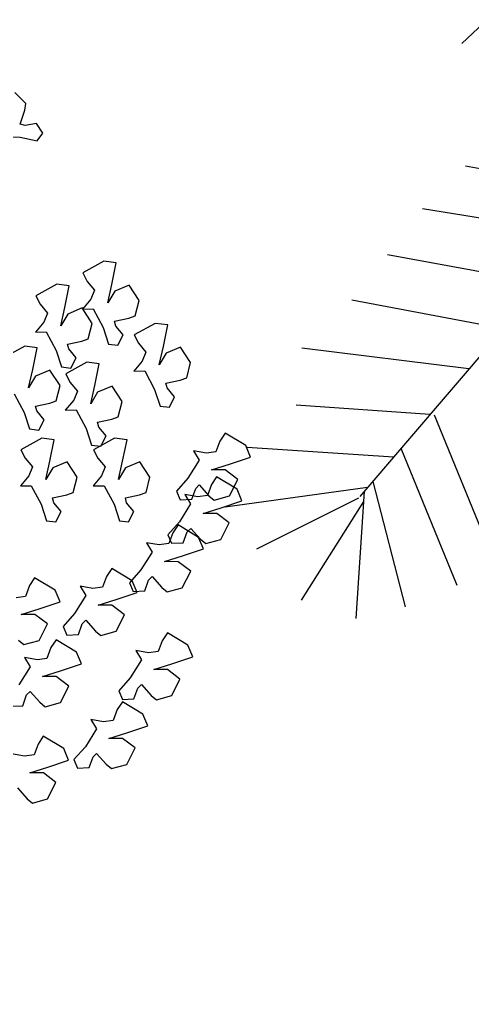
# Model space of a CAD drawing. Header units: inches. Extents: x 99023 to 109265, y 17199 to 18675.
# Drawn here: x 99658.28 to 99662.35, y 18122.51 to 18131.42 of the extents above; entities that cross this region are included whole.
import ezdxf

# ---------------------------------------------------------------- set-up
doc = ezdxf.new("R2010")
doc.units = ezdxf.units.IN
doc.layers.get('0').update_dxf_attribs({"color": 255})
doc.layers.add('HAT', color=8, linetype='Continuous')

# ---------------------------------------------------------------- blocks, each defined once
blk = doc.blocks.new('z_83')
at = {"color": 92, "linetype": 'Continuous'}
for p, q in [((-117.94, 26.61), (-184.81, -35.68)), ((0.19, -1.77), (-240.54, -283.24)), ((-99.18, -117.96), (-182.73, -102.69)), ((-118.11, -140.1), (-206.23, -126.15)), ((-140.95, -166.8), (-225.38, -151.18)), ((-162.09, -191.51), (-244.9, -176.02)), ((-180.84, -213.43), (-272.2, -202.23)), ((-202.29, -238.51), (-275.42, -233.38)), ((-199.95, -238.68), (-169.46, -312.81)), ((-222.2, -261.8), (-302.15, -256.44)), ((-218.01, -256.9), (-187.47, -331.73)), ((-233.5, -275.01), (-215.71, -343.56)), ((-236.25, -278.22), (-314.09, -288.96)), ((-238.18, -280.48), (-242.63, -349.87)), ((-241.33, -284.16), (-297.03, -312.02)), ((-238.53, -285.86), (-272.58, -339.81))]:
    blk.add_line(p, q, dxfattribs=at)
blk = doc.blocks.new('z_75')
at = {"color": 16, "linetype": 'Continuous'}
for p, q in [((243.8, 415.6), (231, 428.3)), ((242.5, 407.9), (243.8, 415.6)), ((237.2, 392), (242.5, 407.9)), ((242.8, 390.5), (237.2, 392)), ((255.8, 392.7), (242.8, 390.5)), ((263.1, 381.5), (255.8, 392.7)), ((213, 377.8), (237.2, 377)), ((237.2, 377), (256.6, 373)), ((256.6, 373), (263.1, 381.5)), ((333.2, 234.7), (309.1, 221.4)), ((347.5, 232.9), (333.2, 234.7)), ((342.5, 208.1), (347.5, 232.9)), ((309.1, 221.4), (314, 211.7)), ((279.2, 208.4), (255.1, 195.1)), ((293.5, 206.6), (279.2, 208.4)), ((288.5, 181.8), (293.5, 206.6)), ((314, 211.7), (322.4, 201.6)), ((337.8, 187), (342.5, 208.1)), ((362.3, 207.5), (345.7, 200.5)), ((373.9, 189.7), (362.3, 207.5)), ((255.1, 195.1), (260, 185.5)), ((322.4, 201.6), (318.2, 191.3)), ((345.7, 200.5), (337.8, 187)), ((260, 185.5), (268.4, 175.4)), ((318.2, 191.3), (308.6, 179.8)), ((369.3, 172.2), (373.9, 189.7)), ((268.4, 175.4), (264.2, 165)), ((283.8, 160.7), (288.5, 181.8)), ((291.7, 174.3), (283.8, 160.7)), ((308.3, 181.2), (291.7, 174.3)), ((319.9, 163.5), (308.3, 181.2)), ((308.6, 179.8), (321.1, 180.1)), ((321.1, 180.1), (332.6, 158.7)), ((362, 169.5), (369.3, 172.2)), ((264.2, 165), (254.6, 153.5)), ((315.3, 146), (319.9, 163.5)), ((345.6, 166.2), (362, 169.5)), ((347, 160.5), (345.6, 166.2)), ((355.5, 150.4), (347, 160.5)), ((392.2, 163.6), (368.1, 150.3)), ((406.5, 161.8), (392.2, 163.6)), ((401.5, 137.1), (406.5, 161.8)), ((254.6, 153.5), (267.1, 153.8)), ((267.1, 153.8), (278.6, 132.4)), ((332.6, 158.7), (338.7, 139.9)), ((349.4, 138.5), (355.5, 150.4)), ((368.1, 150.3), (372.9, 140.7)), ((242.4, 137.3), (218.2, 124)), ((256.6, 135.5), (242.4, 137.3)), ((291.6, 139.9), (307.9, 143.2)), ((293, 134.3), (291.6, 139.9)), ((307.9, 143.2), (315.3, 146)), ((338.7, 139.9), (349.4, 138.5)), ((372.9, 140.7), (381.4, 130.6)), ((396.7, 116), (401.5, 137.1)), ((421.3, 136.4), (404.7, 129.5)), ((432.8, 118.7), (421.3, 136.4)), ((251.7, 110.8), (256.6, 135.5)), ((278.6, 132.4), (284.7, 113.6)), ((301.5, 124.1), (293, 134.3)), ((381.4, 130.6), (377.2, 120.3)), ((404.7, 129.5), (396.7, 116)), ((313.6, 118.9), (289.5, 105.6)), ((295.4, 112.2), (301.5, 124.1)), ((327.9, 117.1), (313.6, 118.9)), ((322.9, 92.3), (327.9, 117.1)), ((377.2, 120.3), (367.5, 108.8)), ((428.3, 101.2), (432.8, 118.7)), ((246.9, 89.6), (251.7, 110.8)), ((254.8, 103.2), (246.9, 89.6)), ((271.4, 110.1), (254.8, 103.2)), ((283, 92.4), (271.4, 110.1)), ((284.7, 113.6), (295.4, 112.2)), ((289.5, 105.6), (294.3, 96)), ((367.5, 108.8), (380.1, 109)), ((380.1, 109), (391.5, 87.7)), ((278.4, 74.9), (283, 92.4)), ((294.3, 96), (302.8, 85.8)), ((318.1, 71.2), (322.9, 92.3)), ((342.7, 91.7), (326.1, 84.7)), ((354.2, 73.9), (342.7, 91.7)), ((404.5, 95.1), (420.9, 98.5)), ((406, 89.5), (404.5, 95.1)), ((420.9, 98.5), (428.3, 101.2)), ((230.3, 82.7), (241.7, 61.3)), ((302.8, 85.8), (298.6, 75.5)), ((326.1, 84.7), (318.1, 71.2)), ((391.5, 87.7), (397.7, 68.8)), ((414.4, 79.4), (406, 89.5)), ((254.7, 68.8), (271.1, 72.1)), ((256.2, 63.2), (254.7, 68.8)), ((271.1, 72.1), (278.4, 74.9)), ((298.6, 75.5), (289, 64)), ((349.7, 56.5), (354.2, 73.9)), ((397.7, 68.8), (408.4, 67.5)), ((408.4, 67.5), (414.4, 79.4)), ((241.7, 61.3), (247.9, 42.5)), ((264.6, 53.1), (256.2, 63.2)), ((289, 64), (301.5, 64.3)), ((301.5, 64.3), (313, 42.9)), ((258.5, 41.2), (264.6, 53.1)), ((326, 50.4), (342.3, 53.7)), ((327.4, 44.7), (326, 50.4)), ((342.3, 53.7), (349.7, 56.5)), ((247.9, 42.5), (258.5, 41.2)), ((313, 42.9), (319.1, 24.1)), ((335.9, 34.6), (327.4, 44.7)), ((329.8, 22.7), (335.9, 34.6)), ((472.4, 37.7), (466.5, 28.7)), ((496, 23.5), (472.4, 37.7)), ((262, 32), (237.9, 18.7)), ((276.3, 30.2), (262, 32)), ((271.3, 5.5), (276.3, 30.2)), ((319.1, 24.1), (329.8, 22.7)), ((345.5, 32), (321.4, 18.7)), ((359.8, 30.2), (345.5, 32)), ((354.8, 5.5), (359.8, 30.2)), ((466.5, 28.7), (461.9, 16.3)), ((501.5, 10.2), (496, 23.5)), ((237.9, 18.7), (242.8, 9.1)), ((321.4, 18.7), (326.3, 9.1)), ((450.9, 14.8), (436.1, 17.4)), ((436.1, 17.4), (442.6, 6.6)), ((461.9, 16.3), (450.9, 14.8)), ((242.8, 9.1), (251.2, -1)), ((266.6, -15.6), (271.3, 5.5)), ((291.1, 4.8), (274.5, -2.1)), ((302.7, -12.9), (291.1, 4.8)), ((326.3, 9.1), (334.7, -1)), ((350, -15.6), (354.8, 5.5)), ((374.6, 4.8), (358, -2.1)), ((386.1, -12.9), (374.6, 4.8)), ((442.6, 6.6), (429.8, -13.9)), ((456.9, -4.3), (477.6, 2.1)), ((477.6, 2.1), (501.5, 10.2)), ((247, -11.3), (237.4, -22.8)), ((251.2, -1), (247, -11.3)), ((274.5, -2.1), (266.6, -15.6)), ((330.5, -11.3), (320.9, -22.8)), ((334.7, -1), (330.5, -11.3)), ((358, -2.1), (350, -15.6)), ((472.6, -4.4), (456.9, -4.3)), ((486.9, -15.3), (472.6, -4.4)), ((237.4, -22.8), (249.9, -22.6)), ((249.9, -22.6), (261.4, -43.9)), ((298.1, -30.4), (302.7, -12.9)), ((320.9, -22.8), (333.4, -22.6)), ((333.4, -22.6), (344.9, -43.9)), ((381.6, -30.4), (386.1, -12.9)), ((429.8, -13.9), (416.6, -28.7)), ((438.7, -25.6), (442.8, -21.5)), ((442.8, -21.5), (453.9, -34)), ((456.7, -21.3), (452.1, -33.7)), ((462.6, -12.3), (456.7, -21.3)), ((486.1, -26.6), (462.6, -12.3)), ((477.3, -34.2), (486.9, -15.3)), ((274.4, -36.5), (290.8, -33.1)), ((290.8, -33.1), (298.1, -30.4)), ((357.9, -36.5), (374.2, -33.1)), ((374.2, -33.1), (381.6, -30.4)), ((416.6, -28.7), (420.8, -38.6)), ((441.1, -35.2), (426.3, -32.6)), ((426.3, -32.6), (432.8, -43.4)), ((434.1, -37.9), (438.7, -25.6)), ((452.1, -33.7), (441.1, -35.2)), ((453.9, -34), (459.9, -39)), ((491.7, -39.8), (486.1, -26.6)), ((261.4, -43.9), (267.5, -62.8)), ((275.8, -42.1), (274.4, -36.5)), ((284.3, -52.2), (275.8, -42.1)), ((344.9, -43.9), (351, -62.8)), ((359.3, -42.1), (357.9, -36.5)), ((367.8, -52.2), (359.3, -42.1)), ((432.8, -43.4), (420, -64)), ((420.8, -38.6), (434.1, -37.9)), ((459.9, -39), (477.3, -34.2)), ((467.8, -47.9), (491.7, -39.8)), ((278.2, -64.1), (284.3, -52.2)), ((361.7, -64.1), (367.8, -52.2)), ((447.1, -54.3), (467.8, -47.9)), ((462.8, -54.4), (447.1, -54.3)), ((477.1, -65.3), (462.8, -54.4)), ((267.5, -62.8), (278.2, -64.1)), ((351, -62.8), (361.7, -64.1)), ((420, -64), (406.8, -78.7)), ((418.4, -67.5), (412.5, -76.6)), ((441.9, -81.8), (418.4, -67.5)), ((467.5, -84.2), (477.1, -65.3)), ((406.8, -78.7), (411, -88.6)), ((412.5, -76.6), (407.9, -88.9)), ((424.3, -87.9), (428.8, -75.6)), ((428.8, -75.6), (433, -71.5)), ((433, -71.5), (444.1, -84)), ((396.9, -90.5), (382.1, -87.9)), ((382.1, -87.9), (388.6, -98.6)), ((407.9, -88.9), (396.9, -90.5)), ((411, -88.6), (424.3, -87.9)), ((447.5, -95.1), (441.9, -81.8)), ((444.1, -84), (450.1, -89)), ((450.1, -89), (467.5, -84.2)), ((388.6, -98.6), (375.8, -119.2)), ((423.6, -103.1), (447.5, -95.1)), ((402.9, -109.6), (423.6, -103.1)), ((418.6, -109.7), (402.9, -109.6)), ((432.9, -120.6), (418.6, -109.7)), ((342.2, -117.6), (336.3, -126.6)), ((365.8, -131.8), (342.2, -117.6)), ((375.8, -119.2), (362.6, -134)), ((423.3, -139.5), (432.9, -120.6)), ((253.8, -128.1), (247.9, -137.1)), ((277.4, -142.3), (253.8, -128.1)), ((336.3, -126.6), (331.8, -138.9)), ((362.6, -134), (366.8, -143.9)), ((371.4, -145.1), (365.8, -131.8)), ((380.1, -143.2), (384.6, -130.8)), ((384.6, -130.8), (388.8, -126.8)), ((388.8, -126.8), (399.9, -139.3)), ((247.9, -137.1), (243.4, -149.5)), ((283, -155.6), (277.4, -142.3)), ((320.7, -140.5), (306, -137.9)), ((306, -137.9), (312.5, -148.6)), ((331.8, -138.9), (320.7, -140.5)), ((347.4, -153.1), (371.4, -145.1)), ((366.8, -143.9), (380.1, -143.2)), ((399.9, -139.3), (405.9, -144.2)), ((405.9, -144.2), (423.3, -139.5)), ((243.4, -149.5), (232.4, -151)), ((259.1, -163.6), (283, -155.6)), ((312.5, -148.6), (299.7, -169.2)), ((326.8, -159.6), (347.4, -153.1)), ((238.4, -170.1), (259.1, -163.6)), ((254.1, -170.2), (238.4, -170.1)), ((268.4, -181.1), (254.1, -170.2)), ((299.7, -169.2), (286.4, -184)), ((342.5, -159.7), (326.8, -159.6)), ((356.8, -170.6), (342.5, -159.7)), ((258.8, -200), (268.4, -181.1)), ((304, -193.2), (308.5, -180.8)), ((308.5, -180.8), (312.6, -176.8)), ((312.6, -176.8), (323.7, -189.3)), ((347.2, -189.5), (356.8, -170.6)), ((286.4, -184), (290.6, -193.9)), ((290.6, -193.9), (304, -193.2)), ((323.7, -189.3), (329.7, -194.2)), ((329.7, -194.2), (347.2, -189.5)), ((406.1, -191.2), (400.2, -200.3)), ((429.7, -205.5), (406.1, -191.2)), ((235.3, -199.8), (241.4, -204.8)), ((241.4, -204.8), (258.8, -200)), ((278.3, -199.2), (272.4, -208.2)), ((301.9, -213.4), (278.3, -199.2)), ((400.2, -200.3), (395.6, -212.6)), ((272.4, -208.2), (267.9, -220.5)), ((307.5, -226.7), (301.9, -213.4)), ((384.6, -214.2), (369.8, -211.6)), ((369.8, -211.6), (376.3, -222.3)), ((395.6, -212.6), (384.6, -214.2)), ((435.2, -218.8), (429.7, -205.5)), ((256.9, -222.1), (242.1, -219.5)), ((242.1, -219.5), (248.6, -230.2)), ((267.9, -220.5), (256.9, -222.1)), ((283.6, -234.7), (307.5, -226.7)), ((376.3, -222.3), (363.5, -242.9)), ((390.6, -233.3), (411.3, -226.8)), ((411.3, -226.8), (435.2, -218.8)), ((248.6, -230.2), (235.8, -250.8)), ((262.9, -241.2), (283.6, -234.7)), ((406.3, -233.4), (390.6, -233.3)), ((420.6, -244.3), (406.3, -233.4)), ((278.6, -241.3), (262.9, -241.2)), ((292.9, -252.2), (278.6, -241.3)), ((363.5, -242.9), (350.3, -257.7)), ((411.1, -263.2), (420.6, -244.3)), ((244.6, -262.4), (248.8, -258.4)), ((248.8, -258.4), (259.8, -270.9)), ((283.3, -271.1), (292.9, -252.2)), ((350.3, -257.7), (354.5, -267.6)), ((367.8, -266.9), (372.4, -254.5)), ((372.4, -254.5), (376.5, -250.4)), ((376.5, -250.4), (387.6, -263)), ((240.1, -274.8), (244.6, -262.4)), ((259.8, -270.9), (265.9, -275.9)), ((265.9, -275.9), (283.3, -271.1)), ((354.5, -270.2), (348.6, -279.2)), ((354.5, -267.6), (367.8, -266.9)), ((378.1, -284.5), (354.5, -270.2)), ((387.6, -263), (393.6, -267.9)), ((393.6, -267.9), (411.1, -263.2)), ((226.7, -275.5), (240.1, -274.8)), ((348.6, -279.2), (344, -291.6)), ((333, -293.1), (318.3, -290.5)), ((318.3, -290.5), (324.7, -301.3)), ((344, -291.6), (333, -293.1)), ((383.7, -297.7), (378.1, -284.5)), ((324.7, -301.3), (312, -321.9)), ((339.1, -312.2), (359.7, -305.8)), ((359.7, -305.8), (383.7, -297.7)), ((263.6, -309.7), (257.7, -318.7)), ((287.2, -324), (263.6, -309.7)), ((354.7, -312.3), (339.1, -312.2)), ((369.1, -323.2), (354.7, -312.3)), ((257.7, -318.7), (253.2, -331.1)), ((292.8, -337.2), (287.2, -324)), ((312, -321.9), (298.7, -336.6)), ((320.8, -333.5), (324.9, -329.4)), ((324.9, -329.4), (336, -341.9)), ((359.5, -342.1), (369.1, -323.2)), ((242.2, -332.6), (227.4, -330)), ((253.2, -331.1), (242.2, -332.6)), ((268.9, -345.3), (292.8, -337.2)), ((298.7, -336.6), (302.9, -346.5)), ((316.2, -345.8), (320.8, -333.5)), ((248.2, -351.7), (268.9, -345.3)), ((263.9, -351.8), (248.2, -351.7)), ((278.2, -362.7), (263.9, -351.8)), ((302.9, -346.5), (316.2, -345.8)), ((336, -341.9), (342, -346.9)), ((342, -346.9), (359.5, -342.1)), ((268.6, -381.6), (278.2, -362.7)), ((234.1, -368.9), (245.1, -381.4)), ((245.1, -381.4), (251.2, -386.4)), ((251.2, -386.4), (268.6, -381.6))]:
    blk.add_line(p, q, dxfattribs=at)

msp = doc.modelspace()

# ---------------------------------------------------------------- hatches: boundary and pattern name
at = {"layer": 'HAT', "linetype": 'ByBlock'}
h = msp.add_hatch(dxfattribs=at)
h.set_pattern_fill('ANSI37', color=256, scale=15)
h.set_pattern_definition([(45, (-251813.3967, -54534.0869), (-1.325825215, 1.325825215), []), (135, (-251813.3967, -54534.0869), (-1.325825215, -1.325825215), [])])
h.paths.add_polyline_path([(99572.56989581, 17979.43877382), (99587.56989581, 17979.43877382), (99587.56989581, 17988.43877382), (99572.56989581, 17988.43877382)])
edge = h.paths.add_edge_path()
edge.add_arc((99767.56989581, 18066.43877382), 6, 0, 360)
edge = h.paths.add_edge_path()
edge.add_arc((99611.56989581, 18066.43877382), 6, 0, 360)
edge = h.paths.add_edge_path()
edge.add_arc((99767.56989581, 18175.93877382), 6, 0, 360)
edge = h.paths.add_edge_path()
edge.add_arc((99611.56989581, 18175.93877382), 6, 0, 360)
edge = h.paths.add_edge_path()
edge.add_arc((100139.56989581, 17926.60544049), 6, 0, 360)
edge = h.paths.add_edge_path()
edge.add_arc((100139.56989581, 17769.43877382), 6, 0, 360)
edge = h.paths.add_edge_path()
edge.add_arc((99914.78482924, 17769.43877382), 6, 0, 360)
edge = h.paths.add_edge_path()
edge.add_arc((100057.06989581, 17851.93877382), 6, 0, 360)
edge = h.paths.add_edge_path()
edge.add_arc((99934.10840987, 17851.93877382), 6, 0, 360)
edge = h.paths.add_edge_path()
edge.add_arc((99835.06989581, 17851.93877382), 6, 0, 360)
h.paths.add_polyline_path([(100061.56989581, 17979.43877382), (100043.56989581, 17979.43877382), (100043.56989581, 17988.43877382), (100061.56989581, 17988.43877382)])
h.paths.add_polyline_path([(99920.60840987, 17979.43877382), (99938.60840987, 17979.43877382), (99938.60840987, 17988.43877382), (99920.60840987, 17988.43877382)])
h.paths.add_polyline_path([(99755.56989581, 17979.43877382), (99770.56989581, 17979.43877382), (99770.56989581, 17988.43877382), (99755.56989581, 17988.43877382)])
h.paths.add_polyline_path([(99572.56989581, 17847.43877382), (99587.56989581, 17847.43877382), (99587.56989581, 17856.43877382), (99572.56989581, 17856.43877382)])
h.paths.add_polyline_path([(99755.56989581, 17862.43877382), (99755.56989581, 17847.43877382), (99764.56989581, 17847.43877382), (99764.56989581, 17862.43877382)])
h.paths.add_polyline_path([(100052.56989581, 18261.43877382), (100052.56989581, 18243.43877382), (100061.56989581, 18243.43877382), (100061.56989581, 18261.43877382)])
h.paths.add_polyline_path([(99929.60840987, 18261.43877382), (99929.60840987, 18243.43877382), (99938.60840987, 18243.43877382), (99938.60840987, 18261.43877382)])
h.paths.add_polyline_path([(99755.56989581, 18258.43877382), (99755.56989581, 18243.43877382), (99764.56989581, 18243.43877382), (99764.56989581, 18258.43877382)])
h.paths.add_polyline_path([(99671.56989581, 18258.43877382), (99671.56989581, 18243.43877382), (99680.56989581, 18243.43877382), (99680.56989581, 18258.43877382)])
h.paths.add_polyline_path([(99488.56989581, 18258.43877382), (99488.56989581, 18243.43877382), (99497.56989581, 18243.43877382), (99497.56989581, 18258.43877382)])
h.paths.add_polyline_path([(99374.56989581, 18171.43877382), (99392.56989581, 18171.43877382), (99392.56989581, 18180.43877382), (99374.56989581, 18180.43877382)])
h.paths.add_polyline_path([(99383.56989581, 18006.43877382), (99383.56989581, 17991.43877382), (99392.56989581, 17991.43877382), (99392.56989581, 18006.43877382)])
h.paths.add_polyline_path([(99383.56989581, 17862.43877382), (99383.56989581, 17847.43877382), (99392.56989581, 17847.43877382), (99392.56989581, 17862.43877382)])
h.paths.add_polyline_path([(99197.56989581, 17862.43877382), (99197.56989581, 17847.43877382), (99206.56989581, 17847.43877382), (99206.56989581, 17862.43877382)])
h.paths.add_polyline_path([(99197.56989581, 18006.43877382), (99197.56989581, 17991.43877382), (99206.56989581, 17991.43877382), (99206.56989581, 18006.43877382)])
h.paths.add_polyline_path([(99197.56989581, 18189.43877382), (99197.56989581, 18171.43877382), (99206.56989581, 18171.43877382), (99206.56989581, 18189.43877382)])
h.paths.add_polyline_path([(99197.56989581, 18414.43877382), (99197.56989581, 18399.43877382), (99206.56989581, 18399.43877382), (99206.56989581, 18414.43877382)])
h.paths.add_polyline_path([(99488.56989581, 18405.43877382), (99503.56989581, 18405.43877382), (99503.56989581, 18414.43877382), (99488.56989581, 18414.43877382)])
h.paths.add_polyline_path([(99377.56989581, 18405.43877382), (99392.56989581, 18405.43877382), (99392.56989581, 18414.43877382), (99377.56989581, 18414.43877382)])
h.paths.add_polyline_path([(99665.56989581, 18405.43877382), (99680.56989581, 18405.43877382), (99680.56989581, 18414.43877382), (99665.56989581, 18414.43877382)])
h.paths.add_polyline_path([(99755.56989581, 18405.43877382), (99770.56989581, 18405.43877382), (99770.56989581, 18414.43877382), (99755.56989581, 18414.43877382)])
h.paths.add_polyline_path([(100046.56989581, 18405.43877382), (100061.56989581, 18405.43877382), (100061.56989581, 18414.43877382), (100046.56989581, 18414.43877382)])
h.paths.add_polyline_path([(99923.60840987, 18405.43877382), (99938.60840987, 18405.43877382), (99938.60840987, 18414.43877382), (99923.60840987, 18414.43877382)])

# ---------------------------------------------------------------- block references
for name, p, xscale, yscale, zscale in [('z_83', (99665.29440126, 18131.79481928), 0.01645320464247462, 0.01645320464247462, 0.01645320464247462), ('z_75', (99656.42166273, 18127.40882214), 0.00783911347027785, 0.00783911347027785, 0.00783911347027785)]:
    msp.add_blockref(name, p, dxfattribs=dict(xscale=xscale, yscale=yscale, zscale=zscale))

doc.saveas('drawing.dxf')
